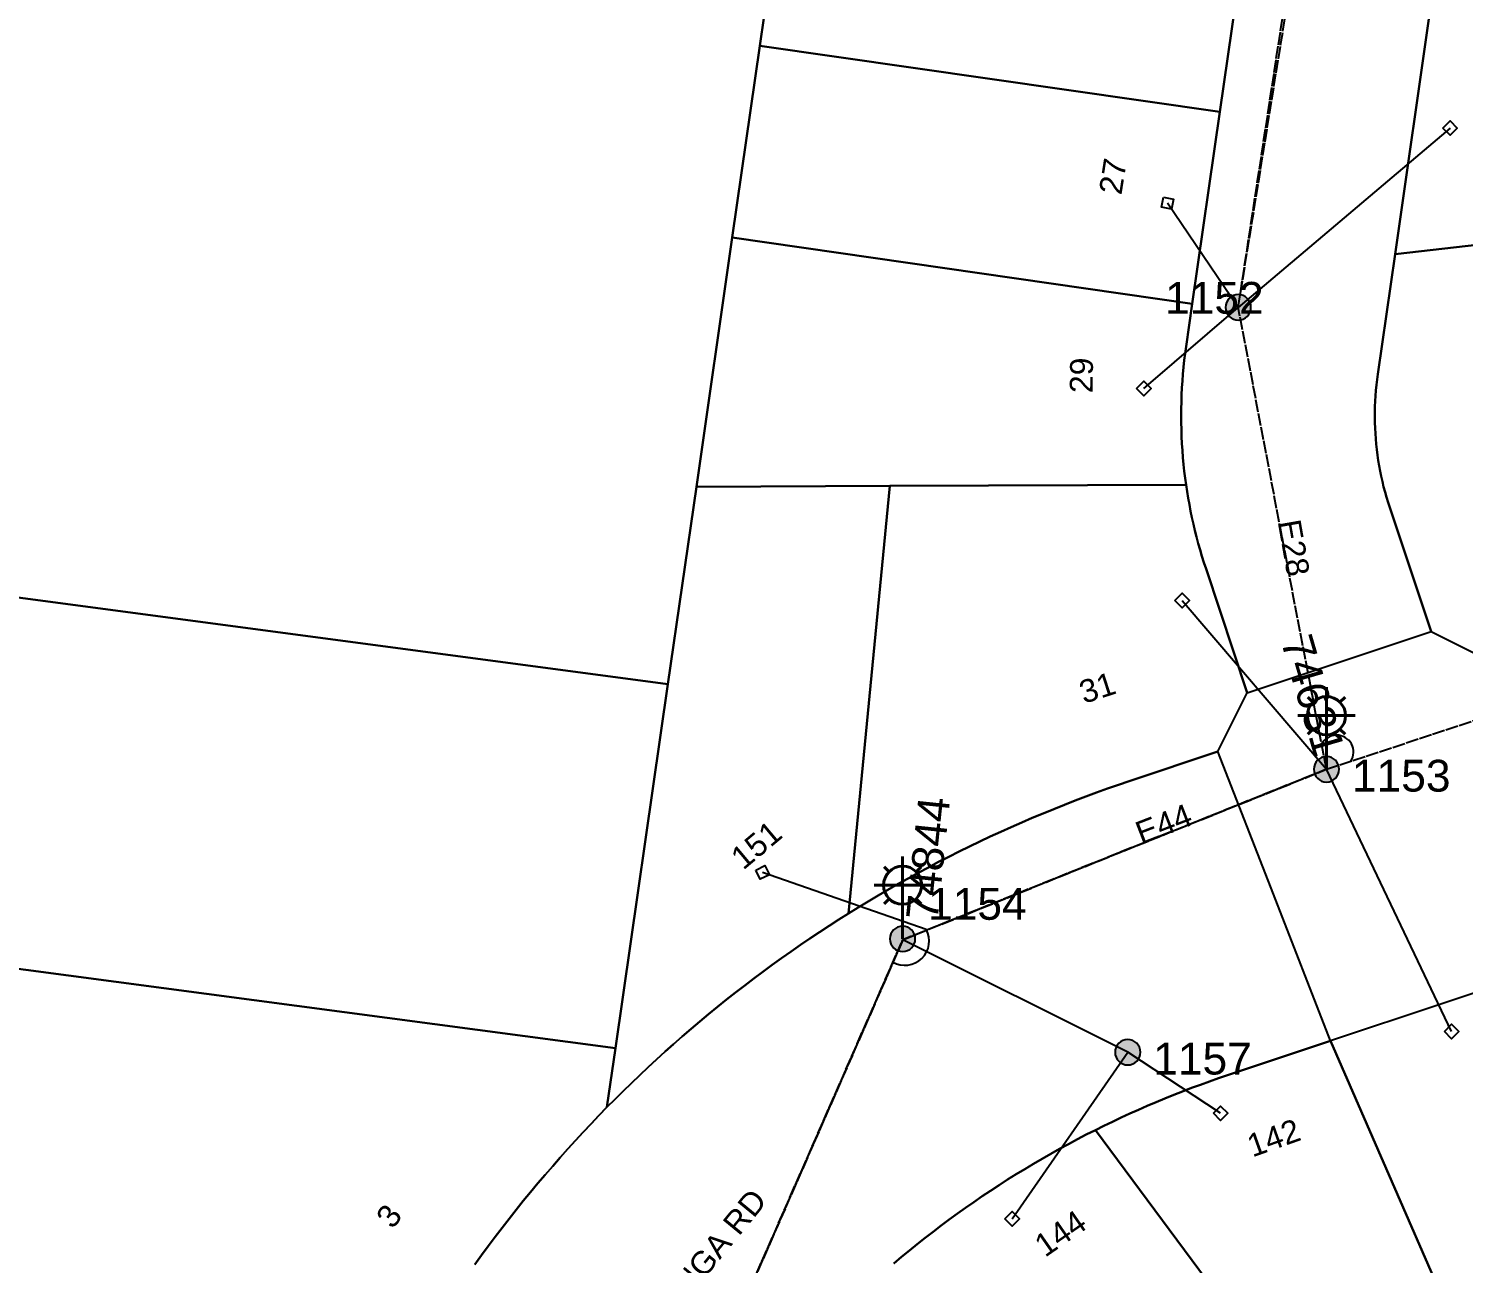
# Model space of a CAD drawing. Header units: metres. Extents: x 303290 to 305422, y 6242588 to 6244350.
# Drawn here: x 304972.7 to 305085.7, y 6243114.1 to 6243211.2 of the extents above; entities that cross this region are included whole.
import ezdxf
from ezdxf.enums import TextEntityAlignment as Align

# ---------------------------------------------------------------- set-up
doc = ezdxf.new("R2010")
doc.units = ezdxf.units.M
doc.linetypes.add('Cable Exist OH', pattern=[1, 1, 0])
doc.layers.get('0').update_dxf_attribs({"color": 6})
for name, color, linetype in [('Cadastre Land Parcels_SP_EXT', 9, 'Continuous'), ('Cadastre Roads_SP_EXT', 9, 'Continuous'), ('Equip_SP_SL_EXT', 7, 'Continuous'), ('Mains_LV_EXT', 7, 'Continuous'), ('Mains_SL_EXT', 7, 'Continuous'), ('Services_SP_EXT', 7, 'Continuous'), ('SupportsOH_SP_TR_HV_LV_SL_EXT', 7, 'Continuous')]:
    doc.layers.add(name, color=color, linetype=linetype)
doc.styles.add('iecARIAL', font='arial.ttf', dxfattribs={"height": 2})
doc.styles.add('POLE_LABEL', font='arial.ttf')
doc.styles.get("Standard").update_dxf_attribs({"font": 'arial.ttf'})

# ---------------------------------------------------------------- blocks, each defined once
blk = doc.blocks.new('SL_LANTERN_EXT')
at = {"lineweight": 40}
for p, q in [((-1.46, 5.68), (-1.06, 5.28)), ((0, 1.97), (0, 6.47)), ((1.46, 5.68), (1.06, 5.28)), ((-2.25, 4.22), (2.25, 4.22)), ((-1.46, 2.76), (-1.06, 3.16)), ((0, 0), (0, 2.72)), ((1.46, 2.76), (1.06, 3.16))]:
    blk.add_line(p, q, dxfattribs=at)
blk.add_circle((0, 4.22), 1.5, dxfattribs=at)
at = {"style": 'iecARIAL', "flags": 8}
blk.add_attdef('ASSET_NUM', (1.5, 1.5), '', height=2.5, dxfattribs=at)
for tag, p, height, flags in [('CONSTRUCTED_VOLTAGE', (0.98, -0.65), 0.2, 9), ('CONTROL_TYPE', (0.98, -0.85), 0.2, 9), ('LANTERN_PURPOSE', (0.98, -1.05), 0.2, 9), ('LANTERN_TYPE', (0.98, -1.25), 0.2, 9), ('LNUMBER', (2.18, -3.25), 2.5, 8), ('OPERATING_VOLTAGE', (0.98, -1.65), 0.2, 9), ('ORIENTATION', (0.98, -1.85), 0.2, 9), ('OWNED_BY', (0.98, -2.05), 0.2, 9), ('STATE', (0.98, -2.25), 0.2, 9), ('NO_PHASES', (0.98, -1.45), 0.2, 9), ('USAGE', (0.98, -2.45), 0.2, 9), ('CEXIST', (0.98, -2.65), 0.2, 9), ('CNEW', (0.98, -2.85), 0.2, 9), ('CNUMBER', (0.98, -3.05), 0.2, 9), ('CREMOVE', (0.98, -3.25), 0.2, 9), ('CREPLACE', (0.98, -3.45), 0.2, 9), ('LKINGHEIGHT', (0.98, -3.65), 0.2, 9), ('LBRACKET', (0.98, -3.85), 0.2, 9), ('LBRACKETVOCAB', (0.98, -4.05), 0.2, 9), ('LCATEGORY', (0.98, -4.25), 0.2, 9), ('LCHARGE1', (0.98, -4.45), 0.2, 9), ('LCHARGE1PERCENT', (0.98, -4.65), 0.2, 9), ('LCHARGE2', (0.98, -4.85), 0.2, 9), ('LCHARGE2PERCENT', (0.98, -5.05), 0.2, 9), ('LCHARGE3', (0.98, -5.25), 0.2, 9), ('LCHARGE3PERCENT', (0.98, -5.45), 0.2, 9), ('LEXIST', (0.98, -5.65), 0.2, 9), ('LLAMP', (0.98, -5.85), 0.2, 9), ('LLAMPVOCAB', (0.98, -6.05), 0.2, 9), ('LMAST', (0.98, -6.25), 0.2, 9), ('LMASTVOCAB', (0.98, -6.45), 0.2, 9), ('LNEW', (0.98, -6.65), 0.2, 9), ('LANTNUMBER', (0.98, -6.85), 0.2, 9), ('LOUTREACH', (0.98, -7.25), 0.2, 9), ('LOUTREACHVOCAB', (0.98, -7.45), 0.2, 9), ('LRATECODE', (0.98, -7.65), 0.2, 9), ('LREMOVE', (0.98, -7.85), 0.2, 9), ('LREPLACE', (0.98, -8.05), 0.2, 9), ('LTYPE', (0.98, -8.25), 0.2, 9), ('LTYPEVOCAB', (0.98, -8.45), 0.2, 9), ('LEGEND', (0.98, -8.65), 0.2, 9), ('LOCATION', (0.98, -8.85), 0.2, 9), ('NOTES', (0.98, -9.05), 0.2, 9), ('STREETNAME', (0.98, -9.25), 0.2, 9), ('SUBURB', (0.98, -9.45), 0.2, 1)]:
    blk.add_attdef(tag, p, '', height=height, dxfattribs=dict(flags=flags))
blk = doc.blocks.new('CCP_EXT')
at = {"flags": 9}
for tag, p in [('STATE', (0, -1.8)), ('LEGEND', (0, -1.4)), ('LIFE_SUPPORT', (0, -1.6)), ('NOTES', (0, -2))]:
    blk.add_attdef(tag, text='', height=0.2, dxfattribs=at).set_placement(p, align=Align.MIDDLE_LEFT)
blk.add_wipeout([(0, 0.57), (0.57, 0), (0, -0.57), (-0.57, 0)])
blk.add_lwpolyline([(-0.57, 0), (0, 0.57), (0.57, 0), (0, -0.57), (-0.57, 0)])
at = {"flags": 1}
blk.add_attdef('Z', (0, 0), '', height=0.2, dxfattribs=at)
at = {"flags": 9}
for tag, p in [('CCP_TYPE', (0, 0)), ('CONSTRUCTED_VOLTAGE', (0, -0.2)), ('OPERATING_VOLTAGE', (0, -0.6)), ('ORIENTATION', (0, -0.8)), ('OWNED_BY', (0, -1)), ('NO_PHASES', (0, -0.4)), ('USAGE', (0, -1.2))]:
    blk.add_attdef(tag, text='', height=0.2, dxfattribs=at).set_placement(p, align=Align.MIDDLE_LEFT)
blk = doc.blocks.new('POLE_EXT')
blk.add_hatch(color=256).paths.add_polyline_path([(-1, 0, 1), (1, 0, 1)])
blk.add_lwpolyline([(-1, 0, 1), (1, 0, 1)], format="xyb", close=True)
for tag, height, flags, p in [('pNumber', 2.5, 8, (-17.84, 2.07)), ('OWNED_BY', 0.2, 9, (1.35, -0.4)), ('SPECIAL_USE', 0.2, 9, (1.35, -0.8)), ('STATE', 0.2, 9, (1.35, -1)), ('PARENT', 0.2, 9, (1.35, -0.6)), ('USAGE', 0.2, 9, (1.35, -1.2)), ('cLV', 0.2, 9, (1.35, -1.4)), ('hDepth', 0.2, 9, (1.35, -1.6)), ('hDia', 0.2, 9, (1.35, -1.8)), ('cHV', 0.2, 9, (1.35, -2)), ('LBRACKET', 0.2, 9, (1.35, -2.2)), ('cLinedev', 0.2, 9, (1.35, -3.4)), ('LExisting', 0.2, 9, (1.35, -2.4)), ('LANTNUMBER', 0.2, 9, (1.35, -2.6)), ('LOther', 0.2, 9, (1.35, -2.8)), ('LRemove', 0.2, 9, (1.35, -3)), ('LEGEND', 0.2, 9, (1.35, -3.2)), ('pExisting', 0.2, 9, (1.35, -3.8)), ('pFooting', 0.2, 9, (1.35, -4.4)), ('pNew', 0.2, 9, (1.35, -4.6)), ('LOCATION', 0.2, 9, (1.35, -3.6)), ('PFNUMBER', 0.2, 9, (1.35, -4)), ('NEWPFNUMBER', 0.2, 9, (1.35, -4.2)), ('pRelocate', 0.2, 9, (1.35, -5)), ('pRemove', 0.2, 9, (1.35, -5.2)), ('pReplace', 0.2, 9, (1.35, -5.4)), ('pStay', 0.2, 9, (1.35, -5.6)), ('pType', 0.2, 9, (1.35, -5.8)), ('cspan', 0.2, 9, (1.35, -6)), ('STREETNAME', 0.2, 9, (1.35, -6.2)), ('SUBURB', 0.2, 9, (1.35, -6.4)), ('NOTES', 0.2, 9, (1.35, -6.6)), ('MAINTAINED_BY', 0.2, 9, (1.36, -6.81)), ('OPERATED_BY', 0.2, 9, (1.36, -7.01))]:
    blk.add_attdef(tag, text='', height=height, dxfattribs=dict(flags=flags)).set_placement(p, align=Align.MIDDLE_LEFT)
at = {"style": 'POLE_LABEL'}
for tag, height, flags, p in [('ASSET_NUM', 2.5, 8, (2, 2)), ('STRUCTURE_PLANT_NUMBER', 0.2, 9, (1.35, 0.03)), ('STREET_CODE', 0.2, 9, (1.35, -0.2))]:
    blk.add_attdef(tag, text='', height=height, dxfattribs=dict(at, flags=flags)).set_placement(p, align=Align.MIDDLE_LEFT)
at = {"flags": 1}
blk.add_attdef('Z', (1.35, -7.33), '', height=0.2, dxfattribs=at)

msp = doc.modelspace()

# ---------------------------------------------------------------- linework, layer by layer
at = {"layer": 'Cadastre Land Parcels_SP_EXT', "linetype": 'Continuous'}
for points in [[(305025.29, 6243175.18), (305028.11, 6243194.79), (305030.28, 6243209.87), (305031.31, 6243216.98), (304952.97, 6243227.4), (304944.51, 6243170.1), (305023.05, 6243159.66), (305025.29, 6243175.18)], [(305068.66, 6243219.74), (305032.46, 6243224.95), (305031.31, 6243216.98), (305030.28, 6243209.87), (305066.49, 6243204.66), (305068.66, 6243219.74)], [(305098.45, 6243195.54), (305118.13, 6243197.77), (305115.1, 6243210.21), (305083.1, 6243213.09), (305080.28, 6243193.48), (305098.45, 6243195.54)], [(305066.49, 6243204.66), (305030.28, 6243209.87), (305028.11, 6243194.79), (305064.31, 6243189.57), (305066.49, 6243204.66)], [(305063.76, 6243175.86), (305063.69, 6243176.4), (305063.63, 6243176.94), (305063.58, 6243177.49), (305063.54, 6243178.03), (305063.5, 6243178.58), (305063.48, 6243179.13), (305063.46, 6243179.67), (305063.44, 6243180.22), (305063.44, 6243180.77), (305063.44, 6243181.31), (305063.46, 6243181.86), (305063.48, 6243182.4), (305063.5, 6243182.95), (305063.54, 6243183.5), (305063.58, 6243184.04), (305063.63, 6243184.59), (305063.69, 6243185.13), (305063.76, 6243185.67), (305063.83, 6243186.21), (305064.31, 6243189.57), (305028.11, 6243194.79), (305025.29, 6243175.18), (305040.52, 6243175.24), (305063.83, 6243175.32), (305063.76, 6243175.86)], [(305018.89, 6243127), (305019.53, 6243127.64), (305020.18, 6243128.27), (305020.83, 6243128.89), (305021.49, 6243129.51), (305022.16, 6243130.13), (305022.83, 6243130.74), (305023.5, 6243131.34), (305024.18, 6243131.94), (305024.87, 6243132.53), (305025.56, 6243133.11), (305026.25, 6243133.69), (305026.95, 6243134.26), (305027.66, 6243134.83), (305028.37, 6243135.39), (305029.09, 6243135.94), (305029.81, 6243136.49), (305030.53, 6243137.03), (305031.26, 6243137.56), (305032, 6243138.09), (305032.74, 6243138.62), (305033.48, 6243139.13), (305034.23, 6243139.64), (305034.98, 6243140.14), (305035.74, 6243140.64), (305036.5, 6243141.13), (305037.26, 6243141.61), (305040.52, 6243175.24), (305025.29, 6243175.18), (305023.05, 6243159.66), (305018.92, 6243131.01), (305018.25, 6243126.36), (305018.89, 6243127)], [(305038.03, 6243142.09), (305038.81, 6243142.56), (305039.59, 6243143.02), (305040.37, 6243143.48), (305041.16, 6243143.93), (305041.95, 6243144.37), (305042.75, 6243144.81), (305043.55, 6243145.23), (305044.35, 6243145.66), (305045.15, 6243146.07), (305045.97, 6243146.48), (305046.78, 6243146.88), (305047.6, 6243147.27), (305048.42, 6243147.66), (305049.24, 6243148.04), (305050.07, 6243148.41), (305050.9, 6243148.77), (305051.73, 6243149.13), (305052.57, 6243149.48), (305053.41, 6243149.82), (305054.25, 6243150.16), (305055.09, 6243150.49), (305055.94, 6243150.81), (305056.79, 6243151.12), (305057.65, 6243151.43), (305058.5, 6243151.73), (305059.36, 6243152.02), (305066.34, 6243154.34), (305068.65, 6243158.97), (305065.4, 6243168.73), (305065.23, 6243169.22), (305065.08, 6243169.72), (305064.93, 6243170.22), (305064.79, 6243170.72), (305064.66, 6243171.23), (305064.53, 6243171.73), (305064.41, 6243172.24), (305064.29, 6243172.75), (305064.19, 6243173.26), (305064.09, 6243173.77), (305064, 6243174.29), (305063.91, 6243174.8), (305063.83, 6243175.32), (305040.52, 6243175.24), (305037.26, 6243141.61), (305038.03, 6243142.09)], [(305023.05, 6243159.66), (304944.51, 6243170.1), (304940.28, 6243141.45), (305018.92, 6243131.01), (305023.05, 6243159.66)], [(305103.01, 6243106.05), (305092.56, 6243137.37), (305075.21, 6243131.59), (305088.6, 6243100.85), (305103.01, 6243106.05)], [(305088.6, 6243100.85), (305075.21, 6243131.59), (305067.1, 6243128.89), (305066.39, 6243128.64), (305065.68, 6243128.4), (305064.97, 6243128.14), (305064.27, 6243127.88), (305063.56, 6243127.61), (305062.87, 6243127.34), (305062.17, 6243127.06), (305061.47, 6243126.77), (305060.78, 6243126.48), (305060.09, 6243126.17), (305059.41, 6243125.87), (305058.72, 6243125.55), (305058.04, 6243125.23), (305057.37, 6243124.91), (305056.69, 6243124.57), (305081.78, 6243090.75), (305088.6, 6243100.85)]]:
    msp.add_lwpolyline(points, close=True, dxfattribs=at)
for points in [[(305098.45, 6243195.54), (305080.28, 6243193.48), (305078.92, 6243184.03), (305078.86, 6243183.61), (305078.81, 6243183.19), (305078.77, 6243182.76), (305078.74, 6243182.34), (305078.71, 6243181.92), (305078.7, 6243181.49), (305078.69, 6243181.07), (305078.68, 6243180.64), (305078.69, 6243180.22), (305078.71, 6243179.79), (305078.73, 6243179.37), (305078.76, 6243178.94), (305078.8, 6243178.52), (305078.84, 6243178.1), (305078.9, 6243177.67), (305078.96, 6243177.25), (305079.03, 6243176.83), (305079.1, 6243176.41), (305079.19, 6243176), (305079.28, 6243175.58), (305079.38, 6243175.17), (305079.49, 6243174.76), (305079.61, 6243174.35), (305079.73, 6243173.94), (305079.86, 6243173.54), (305083.12, 6243163.78), (305087.74, 6243161.48)], [(305007.85, 6243113.99), (305008.37, 6243114.72), (305008.91, 6243115.44), (305009.44, 6243116.16), (305009.99, 6243116.87), (305010.54, 6243117.58), (305011.1, 6243118.29), (305011.66, 6243118.99), (305012.23, 6243119.68), (305012.81, 6243120.38), (305013.39, 6243121.06), (305013.98, 6243121.74), (305014.57, 6243122.42), (305015.17, 6243123.09), (305015.77, 6243123.75), (305016.38, 6243124.41), (305017, 6243125.07), (305017.62, 6243125.71), (305018.25, 6243126.36), (305018.92, 6243131.01), (304940.28, 6243141.45)], [(305081.78, 6243090.75), (305056.69, 6243124.57), (305055.98, 6243124.21), (305055.28, 6243123.85), (305054.58, 6243123.47), (305053.88, 6243123.09), (305053.19, 6243122.71), (305052.5, 6243122.31), (305051.81, 6243121.91), (305051.13, 6243121.5), (305050.45, 6243121.09), (305049.78, 6243120.67), (305049.11, 6243120.24), (305048.44, 6243119.8), (305047.78, 6243119.36), (305047.13, 6243118.91), (305046.48, 6243118.46), (305045.83, 6243118), (305045.19, 6243117.53), (305044.55, 6243117.05), (305043.92, 6243116.57), (305043.29, 6243116.09), (305042.67, 6243115.59), (305042.05, 6243115.09), (305041.43, 6243114.59), (305040.83, 6243114.08)]]:
    msp.add_lwpolyline(points, dxfattribs=at)
at = {"layer": 'Mains_LV_EXT', "linetype": 'Cable Exist OH'}
for points in [[(305067.94, 6243189.29), (305072.66, 6243218.49)], [(305074.88, 6243152.95), (305067.94, 6243189.29)], [(305074.88, 6243152.95), (305103.32, 6243162.36)], [(305074.88, 6243152.95), (305041.54, 6243139.54)], [(305041.54, 6243139.54), (305026.46, 6243105.15)]]:
    msp.add_lwpolyline(points, dxfattribs=at)
at = {"layer": 'Mains_LV_EXT', "linetype": 'Continuous'}
for points in [[(305076.79, 6243153.58, 1.051156), (305074.5, 6243154.92)], [(305040.74, 6243137.79, 0.756512), (305043.38, 6243140.36)]]:
    msp.add_lwpolyline(points, format="xyb", dxfattribs=at)
at = {"layer": 'Mains_SL_EXT', "linetype": 'Cable Exist OH'}
for points in [[(305074.88, 6243152.95), (305067.94, 6243189.29), (305074.04, 6243229.16)], [(305074.88, 6243152.95), (305103.32, 6243162.36)], [(305041.54, 6243139.54), (305074.88, 6243152.95)], [(305026.46, 6243105.15), (305041.54, 6243139.54)]]:
    msp.add_lwpolyline(points, dxfattribs=at)
at = {"layer": 'Services_SP_EXT'}
msp.add_lwpolyline([(305059.24, 6243130.69), (305041.54, 6243139.54)], dxfattribs=at)

# ---------------------------------------------------------------- block references
at = {"layer": 'Equip_SP_SL_EXT'}
ref = msp.add_blockref('SL_LANTERN_EXT', (305074.88, 6243152.95), dxfattribs=at)
ref.add_attrib('ASSET_NUM', '74631', dxfattribs={"layer": '0', "height": 2.5, "rotation": 286.2204, "style": 'iecARIAL'}).set_placement((305076.38, 6243154.45), align=Align.TOP_RIGHT)
ref = msp.add_blockref('SL_LANTERN_EXT', (305041.52, 6243139.61), dxfattribs=at)
ref.add_attrib('ASSET_NUM', '74844', dxfattribs={"layer": '0', "height": 2.5, "rotation": 84.0794, "style": 'iecARIAL'}).set_placement((305043.02, 6243141.11), align=Align.MIDDLE_LEFT)
at = {"layer": 'SupportsOH_SP_TR_HV_LV_SL_EXT'}
ref = msp.add_blockref('POLE_EXT', (305067.94, 6243189.29), dxfattribs=at)
ref.add_attrib('ASSET_NUM', '1152', dxfattribs={"layer": '0', "height": 2.5, "rotation": 0.0267, "style": 'POLE_LABEL'}).set_placement((305069.94, 6243190.04), align=Align.MIDDLE_RIGHT)
ref = msp.add_blockref('POLE_EXT', (305074.88, 6243152.95), dxfattribs=at)
ref.add_attrib('ASSET_NUM', '1153', dxfattribs={"layer": '0', "height": 2.5, "rotation": 359.9672, "style": 'POLE_LABEL'}).set_placement((305076.88, 6243153.7), align=Align.TOP_LEFT)
ref = msp.add_blockref('POLE_EXT', (305041.52, 6243139.61), dxfattribs=at)
ref.add_attrib('ASSET_NUM', '1154', dxfattribs={"layer": '0', "height": 2.5, "rotation": 0.0375, "style": 'POLE_LABEL'}).set_placement((305043.52, 6243140.36), align=Align.BOTTOM_LEFT)
ref = msp.add_blockref('POLE_EXT', (305059.24, 6243130.69), dxfattribs=at)
ref.add_attrib('ASSET_NUM', '1157', dxfattribs={"layer": '0', "height": 2.5, "style": 'POLE_LABEL'}).set_placement((305061.24, 6243131.44), align=Align.TOP_LEFT)

# ---------------------------------------------------------------- texts
at = {"layer": 'Cadastre Land Parcels_SP_EXT'}
for s, rotation, p in [('27', 81.1084, (305058.74, 6243198.08)), ('29', 89.161, (305056.47, 6243182.53)), ('31', 17.8176, (305055.79, 6243158.09)), ('151', 39.9051, (305028.97, 6243144.97)), ('142', 19.6067, (305069.05, 6243122.41)), ('3', 52.5961, (305001.38, 6243116.71)), ('144', 34.8856, (305052.73, 6243114.51))]:
    msp.add_text(s, height=1.8, rotation=rotation, dxfattribs=at).set_placement(p)
at = {"layer": 'Cadastre Roads_SP_EXT'}
msp.add_text('WONGA RD', height=1.8, rotation=50.6354, dxfattribs=at).set_placement((305021.99, 6243108.07))
at = {"layer": 'Mains_LV_EXT'}
for s, rotation, p in [('E28', 279.9992, (305071.04, 6243172.42)), ('E44', 21.1283, (305060.3, 6243147.01))]:
    msp.add_text(s, height=1.8, rotation=rotation, dxfattribs=at).set_placement(p)

# ---------------------------------------------------------------- next in the draw order: block references
at = {"layer": 'Services_SP_EXT'}
for p in [(305084.61, 6243203.4), (305060.51, 6243182.91), (305063.52, 6243166.23), (305084.73, 6243132.32), (305066.55, 6243125.89), (305050.14, 6243117.58)]:
    msp.add_blockref('CCP_EXT', p, dxfattribs=at)
for p, rotation in [((305062.37, 6243197.49), 304.1682263594518), ((305030.5, 6243144.84), 340.8559520292659)]:
    msp.add_blockref('CCP_EXT', p, dxfattribs=dict(at, rotation=rotation))

# ---------------------------------------------------------------- next in the draw order: linework, layer by layer
at = {"layer": 'Cadastre Roads_SP_EXT', "linetype": 'Continuous'}
for points in [[(305068.66, 6243219.74), (305066.49, 6243204.66), (305064.31, 6243189.57), (305063.83, 6243186.21), (305063.76, 6243185.67), (305063.69, 6243185.13), (305063.63, 6243184.59), (305063.58, 6243184.04), (305063.54, 6243183.5), (305063.5, 6243182.95), (305063.48, 6243182.4), (305063.46, 6243181.86), (305063.44, 6243181.31), (305063.44, 6243180.77), (305063.44, 6243180.22), (305063.46, 6243179.67), (305063.48, 6243179.13), (305063.5, 6243178.58), (305063.54, 6243178.03), (305063.58, 6243177.49), (305063.63, 6243176.94), (305063.69, 6243176.4), (305063.76, 6243175.86), (305063.83, 6243175.32), (305063.91, 6243174.8), (305064, 6243174.29), (305064.09, 6243173.77), (305064.19, 6243173.26), (305064.29, 6243172.75), (305064.41, 6243172.24), (305064.53, 6243171.73), (305064.66, 6243171.23), (305064.79, 6243170.72), (305064.93, 6243170.22), (305065.08, 6243169.72), (305065.23, 6243169.22), (305065.4, 6243168.73), (305068.65, 6243158.97), (305077.05, 6243161.76), (305083.12, 6243163.78), (305079.86, 6243173.54), (305079.73, 6243173.94), (305079.61, 6243174.35), (305079.49, 6243174.76), (305079.38, 6243175.17), (305079.28, 6243175.58), (305079.19, 6243176), (305079.1, 6243176.41), (305079.03, 6243176.83), (305078.96, 6243177.25), (305078.9, 6243177.67), (305078.84, 6243178.1), (305078.8, 6243178.52), (305078.76, 6243178.94), (305078.73, 6243179.37), (305078.71, 6243179.79), (305078.69, 6243180.22), (305078.68, 6243180.64), (305078.69, 6243181.07), (305078.7, 6243181.49), (305078.71, 6243181.92), (305078.74, 6243182.34), (305078.77, 6243182.76), (305078.81, 6243183.19), (305078.86, 6243183.61), (305078.92, 6243184.03), (305080.28, 6243193.48), (305083.1, 6243213.09)], [(305040.83, 6243114.08), (305041.43, 6243114.59), (305042.05, 6243115.09), (305042.67, 6243115.59), (305043.29, 6243116.09), (305043.92, 6243116.57), (305044.55, 6243117.05), (305045.19, 6243117.53), (305045.83, 6243118), (305046.48, 6243118.46), (305047.13, 6243118.91), (305047.78, 6243119.36), (305048.44, 6243119.8), (305049.11, 6243120.24), (305049.78, 6243120.67), (305050.45, 6243121.09), (305051.13, 6243121.5), (305051.81, 6243121.91), (305052.5, 6243122.31), (305053.19, 6243122.71), (305053.88, 6243123.09), (305054.58, 6243123.47), (305055.28, 6243123.85), (305055.98, 6243124.21), (305056.69, 6243124.57), (305057.37, 6243124.91), (305058.04, 6243125.23), (305058.72, 6243125.55), (305059.41, 6243125.87), (305060.09, 6243126.17), (305060.78, 6243126.48), (305061.47, 6243126.77), (305062.17, 6243127.06), (305062.87, 6243127.34), (305063.56, 6243127.61), (305064.27, 6243127.88), (305064.97, 6243128.14), (305065.68, 6243128.4), (305066.39, 6243128.64), (305067.1, 6243128.89), (305075.21, 6243131.59), (305070.71, 6243143.13), (305066.34, 6243154.34), (305059.36, 6243152.02), (305058.5, 6243151.73), (305057.65, 6243151.43), (305056.79, 6243151.12), (305055.94, 6243150.81), (305055.09, 6243150.49), (305054.25, 6243150.16), (305053.41, 6243149.82), (305052.57, 6243149.48), (305051.73, 6243149.13), (305050.9, 6243148.77), (305050.07, 6243148.41), (305049.24, 6243148.04), (305048.42, 6243147.66), (305047.6, 6243147.27), (305046.78, 6243146.88), (305045.97, 6243146.48), (305045.15, 6243146.07), (305044.35, 6243145.66), (305043.55, 6243145.23), (305042.75, 6243144.81), (305041.95, 6243144.37), (305041.16, 6243143.93), (305040.37, 6243143.48), (305039.59, 6243143.02), (305038.81, 6243142.56), (305038.03, 6243142.09), (305037.26, 6243141.61), (305036.5, 6243141.13), (305035.74, 6243140.64), (305034.98, 6243140.14), (305034.23, 6243139.64), (305033.48, 6243139.13), (305032.74, 6243138.62), (305032, 6243138.09), (305031.26, 6243137.56), (305030.53, 6243137.03), (305029.81, 6243136.49), (305029.09, 6243135.94), (305028.37, 6243135.39), (305027.66, 6243134.83), (305026.95, 6243134.26), (305026.25, 6243133.69), (305025.56, 6243133.11), (305024.87, 6243132.53), (305024.18, 6243131.94), (305023.5, 6243131.34), (305022.83, 6243130.74), (305022.16, 6243130.13), (305021.49, 6243129.51), (305020.83, 6243128.89), (305020.18, 6243128.27), (305019.53, 6243127.64), (305018.89, 6243127), (305018.25, 6243126.36), (305017.62, 6243125.71), (305017, 6243125.07), (305016.38, 6243124.41), (305015.77, 6243123.75), (305015.17, 6243123.09), (305014.57, 6243122.42), (305013.98, 6243121.74), (305013.39, 6243121.06), (305012.81, 6243120.38), (305012.23, 6243119.68), (305011.66, 6243118.99), (305011.1, 6243118.29), (305010.54, 6243117.58), (305009.99, 6243116.87), (305009.44, 6243116.16), (305008.91, 6243115.44), (305008.37, 6243114.72), (305007.85, 6243113.99)]]:
    msp.add_lwpolyline(points, dxfattribs=at)
at = {"layer": 'Services_SP_EXT'}
for points in [[(305084.61, 6243203.4), (305067.94, 6243189.29)], [(305067.94, 6243189.29), (305062.37, 6243197.49)], [(305060.51, 6243182.91), (305067.94, 6243189.29)], [(305063.52, 6243166.23), (305074.88, 6243152.95)], [(305084.73, 6243132.32), (305074.88, 6243152.95)], [(305043.38, 6243140.36), (305030.5, 6243144.84)], [(305050.14, 6243117.58), (305059.24, 6243130.69)], [(305066.55, 6243125.89), (305059.24, 6243130.69)]]:
    msp.add_lwpolyline(points, dxfattribs=at)

doc.saveas('drawing.dxf')
